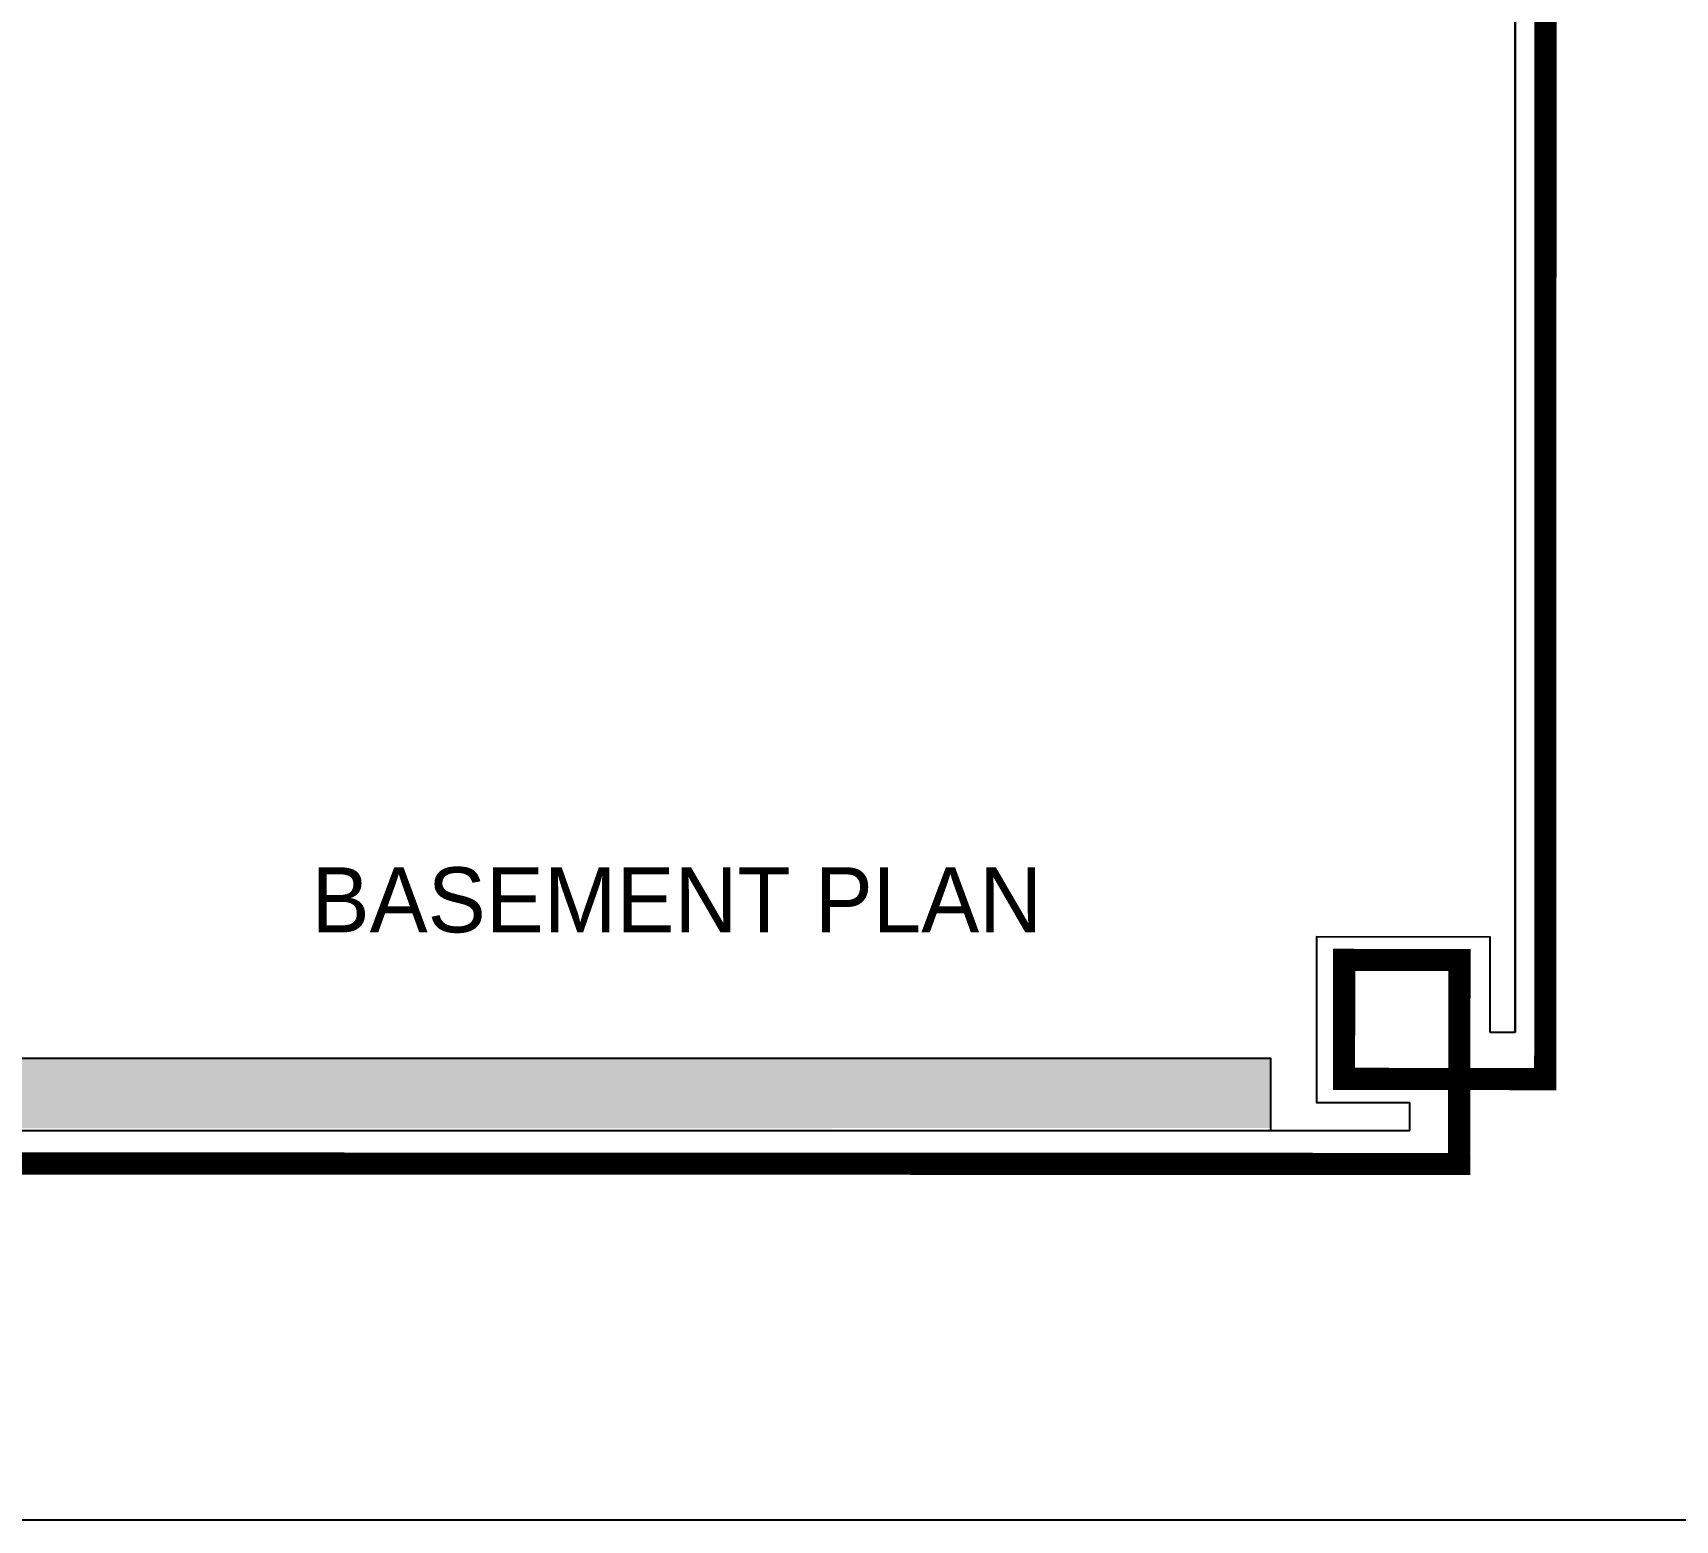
# Model space of a CAD drawing. Header units: inches. Extents: x 70 to 1974, y -315 to 363.
# Drawn here: x 1075.06 to 1089.89, y 176.23 to 189.67 of the extents above; entities that cross this region are included whole.
import ezdxf

# ---------------------------------------------------------------- set-up
doc = ezdxf.new("R2010")
doc.units = ezdxf.units.IN
doc.header["$MEASUREMENT"] = 0
doc.layers.add('3', color=244, linetype='Continuous', lineweight=20)
doc.layers.add('7', color=7, linetype='Continuous')
doc.styles.add('87', font='comic.ttf')

# ---------------------------------------------------------------- blocks, each defined once
blk = doc.blocks.new('k1')
at = {"true_color": 0x636466}
h = blk.add_hatch(color=251, dxfattribs=at)
h.dxf.hatch_style = 1
h.paths.add_polyline_path([(-455.9636, -200.5819), (-463.8975, -200.5823), (-478.607, -200.5816), (-478.607, -200.8964), (-455.9636, -200.896)])
for p, q in [((-454.8606, -200.4644), (-454.9736, -200.4643)), ((-455.3366, -200.9062), (-455.3364, -200.7808)), ((-478.5922, -200.9062), (-455.3366, -200.9062))]:
    blk.add_line(p, q)
for points in [[(-452.3663, -202.6667), (-482.0663, -202.6667), (-482.0663, -160.6624), (-452.3663, -160.6624)], [(-482.0663, -160.6624), (-452.3663, -160.6624), (-452.3663, -202.6667), (-482.0663, -202.6667)], [(-478.5922, -200.9062), (-455.9633, -200.9062), (-455.9633, -200.5819), (-478.5922, -200.5819)]]:
    blk.add_lwpolyline(points, close=True)
blk.add_lwpolyline([(-454.9736, -200.4643), (-454.9732, -200.0328), (-455.7574, -200.0321), (-455.7581, -200.7804), (-455.3364, -200.7808)])
at = {"layer": '3'}
blk.add_line((-454.7222, -190.9046), (-454.7222, -198.7347), dxfattribs=at)
at = {"layer": '3', "const_width": 0.1}
for points in [[(-454.7222, -190.9046), (-454.7246, -200.7258)], [(-455.1117, -200.1364), (-455.6824, -200.1359)], [(-455.6333, -200.6731), (-455.6323, -200.1359)], [(-455.1137, -201.0576), (-455.1116, -200.0863)], [(-454.6949, -200.6747), (-455.6825, -200.6731)], [(-455.0634, -201.0577), (-478.5887, -201.0496)]]:
    blk.add_lwpolyline(points, dxfattribs=at)
at = {"layer": '7', "lineweight": 30}
blk.add_line((-454.8606, -190.8329), (-454.8606, -200.4644), dxfattribs=at)

msp = doc.modelspace()

# ---------------------------------------------------------------- block references
at = {"xscale": 2, "yscale": 2, "zscale": 2}
msp.add_blockref('k1', (1998.16483, 581.56474), dxfattribs=at)

# ---------------------------------------------------------------- texts
at = {"insert": (1077.57293, 182.12946), "char_height": 0.5881075, "attachment_point": 1, "style": '87'}
msp.add_mtext_dynamic_manual_height_columns('BASEMENT PLAN', width=7.9519292, gutter_width=2.625, heights=[0], dxfattribs=at)

doc.saveas('drawing.dxf')
